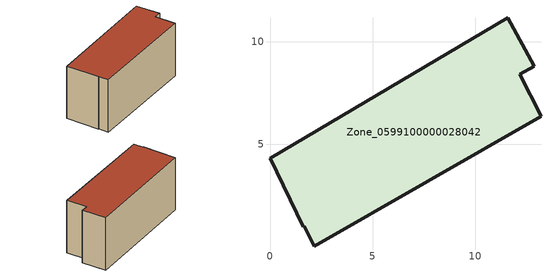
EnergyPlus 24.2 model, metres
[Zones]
Zone_0599100000028042
 floor ground (C_G): 0,4.33 11.58,11.18 12.88,8.81 12.17,8.41 13.2,6.37 2.17,0.03 1.68,1.01 1.63,0.99 z0
 wall outside (C_F): 12.17,8.41 12.88,8.81 11.58,11.18 0,4.33 1.63,0.99 1.68,1.01 2.17,0.03 13.2,6.37 12.17,8.41 z0:5.82
 roof outside (C_R): 2.17,0.03 13.2,6.37 12.17,8.41 12.88,8.81 11.58,11.18 0,4.33 1.63,0.99 1.68,1.01 z5.82
[BUILDING]
Pand.0599100000028042: North Axis=0; Terrain=City; Loads Convergence Tolerance Value=0.04; Temperature Convergence Tolerance Value=0.4; Solar Distribution=FullExterior; Maximum Number of Warmup Days=25; Minimum Number of Warmup Days=1
[Site:Location]
Rotterdam.The.Hague.AP_ZH_NLD Design_Conditions: Latitude=51.96; Longitude=4.45; Time Zone=1; Elevation=-4.5
[SITE:GROUNDTEMPERATURE:BUILDINGSURFACE]
18, 18, 18, 18, 18, 18, 18, 18, 18, 18, 18, 18
[MATERIAL] Thermal Absorptance=0.9; Solar Absorptance=0.7; Visible Absorptance=0.7
Name | Roughness | Thickness | Conductivity | Density | Specific Heat
G.TI.1946 | MediumSmooth | 0.15 | 1 | 540 | 1210
F.TI.1946 | Rough | 0.3 | 0.857143 | 1920 | 840
R.TI.1946 | MediumRough | 0.2 | 0.1 | 1500 | 1000
[CONSTRUCTION]
C_G: G.TI.1946
C_F: F.TI.1946
C_R: R.TI.1946
[ZONE]
Zone_0599100000028042: Type=1; Multiplier=1; Ceiling Height=Autocalculate; Volume=Autocalculate; Floor Area=autocalculate; Part of Total Floor Area=Yes
[ZONEINFILTRATION:DESIGNFLOWRATE]
Infil_Zone_0599100000028042: Zone or ZoneList or Space or SpaceList=Zone_0599100000028042; Schedule=AlwaysOn; Design Flow Rate Calculation Method=Flow/Area; Flow Rate per Floor Area=0.003; Constant Term Coefficient=1; Temperature Term Coefficient=0; Velocity Term Coefficient=0; Velocity Squared Term Coefficient=0
[HVACTEMPLATE:ZONE:IDEALLOADSAIRSYSTEM]
Zone_0599100000028042: Maximum Heating Supply Air Temperature=50; Minimum Cooling Supply Air Temperature=13; Maximum Heating Supply Air Humidity Ratio=0.0156; Minimum Cooling Supply Air Humidity Ratio=0.0077; Heating Limit=NoLimit; Cooling Limit=NoLimit; Dehumidification Control Type=ConstantSensibleHeatRatio; Cooling Sensible Heat Ratio=0.7; Dehumidification Setpoint=60; Humidification Control Type=None; Humidification Setpoint=30; Outdoor Air Method=None; Outdoor Air Flow Rate per Person=0.00944; Outdoor Air Flow Rate per Zone Floor Area=0; Outdoor Air Flow Rate per Zone=0; Demand Controlled Ventilation Type=None; Outdoor Air Economizer Type=NoEconomizer; Heat Recovery Type=None; Sensible Heat Recovery Effectiveness=0.7; Latent Heat Recovery Effectiveness=0.65
[ZONECONTROL:THERMOSTAT]
ThermostatControl_Zone_0599100000028042: Zone or ZoneList=Zone_0599100000028042; Control Type Schedule=DualSetpointControlType; Control 1=Thermostat_Zone_0599100000028042; Temperature Difference Between Cutout And Setpoint=0
[THERMOSTATSETPOINT:DUALSETPOINT]
Thermostat_Zone_0599100000028042: Heating Setpoint Temperature Schedule=HeatingSetpoint_Zone_0599100000028042; Cooling Setpoint Temperature Schedule=CoolingSetpoint_Zone_0599100000028042
[SCHEDULE:COMPACT]
HeatingSetpoint_Zone_0599100000028042: Through: 12/31, For: AllDays, Until: 24:00, 21
CoolingSetpoint_Zone_0599100000028042: Through: 12/31, For: AllDays, Until: 24:00, 24
DualSetpointControlType: Through: 12/31, For: AllDays, Until: 24:00, 4
AlwaysOn: Through: 12/31, For: AllDays, Until: 24:00, 1
